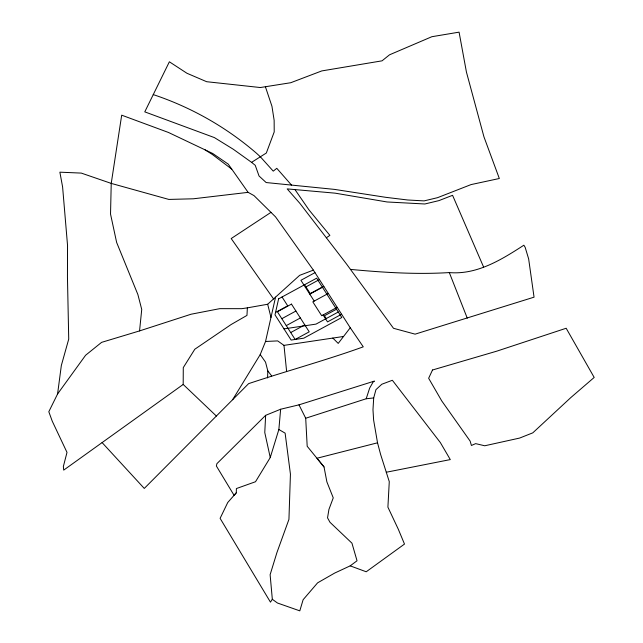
<?xml version="1.0" encoding="UTF-8"?>
<svg xmlns="http://www.w3.org/2000/svg" width="643" height="643" viewBox="0 0 643 643"><rect width="100%" height="100%" fill="white"/><g stroke="black" fill="none" stroke-linecap="round" stroke-linejoin="round"><path stroke-width="0.96" d="M216.369 416.037L183.191 384.442L183.279 367.619L194.805 349.229L231.11 324.538L246.968 315.4L247.37 307.852L267.673 304.252L299.646 275.341L313.382 270.124L350.258 327.753L363.263 346.842C325.462 360.49 286.641 370.931 248.624 383.638L144.273 488.431L102.1 442.585M272.327 599.284L270.454 602.145L220.107 518.346L227.735 502.521L236.302 492.779L236.391 488.559L255.512 481.736L270.253 457.535L278.861 429.508L280.637 409.237L298.979 404.841L374.427 381.09L373.101 382.063L369.661 388.075L366.197 398.756L305.706 418.239L307.185 446.258L324.024 466.931L326.885 481.88L333.251 497.867L328.927 509.433L327.536 517.864L329.996 522.293L351.954 543.182L357.034 560.776L350.194 565.856L334.665 573.074L317.61 582.839L303.126 599.71L299.799 610.85L277.463 603.013L272.327 599.284L270.124 574.697L276.916 552.61L288.94 519.367L290.435 474.132L285.122 433.149L278.861 429.508M267.568 377.939L267.818 370.939L265.535 362.13L260.222 354.574L265.543 341.481L275.566 297.122M280.637 409.237L265.647 415.338L264.771 432.53L270.253 457.535M386.282 472.243L450.293 459.592L440.367 442.593L392.359 380.27L381.797 384.249L375.938 389.666L373.696 397.945L372.98 409.728L373.623 420.088L377.529 442.81L380.608 454.432L389.272 481.639L387.906 507.166L398.33 529.293L404.495 544.074L366.221 571.772L350.194 565.856M183.191 384.442L63.713 470.113L63.352 466.505L67.001 452.391L52.268 421.213L48.812 411.721L57.581 393.966L85.591 355.266L101.594 342.357L139.555 330.912L141.733 309.452L137.891 294.566L116.632 242.427L110.532 214.071L111.231 183.4L121.688 115.169L168.482 132.474L212.712 153.484L228.225 164.11L248.11 192.353L253.993 195.601L275.542 216.868L313.382 270.124M57.581 393.966L61.334 365.497L68.729 339.102L67.451 277.069L67.539 245.393L62.604 186.96L59.879 172.179L81.291 173.096L111.231 183.4L168.828 199.426L193.358 198.791L248.11 192.353M232.605 399.729L260.222 354.574M350.258 327.753L338.218 343.402L332.841 338.073M236.302 492.779L234.076 495.311L216.369 465.998L216.9 463.667L265.647 415.338M326.355 237.781L329.875 235.362L308.921 209.811L294.976 189.589M270.976 212.359L231.199 238.545L273.564 298.931M251.574 162.349L255.239 165.315L259.033 175.981L266.154 182.548L334.464 189.388L385.728 197.321L407.758 199.997L424.099 200.889L437.561 197.666L471.078 184.581L499.33 178.505L483.954 136.855L466.44 72.112L459.078 32.15L431.871 36.707L389.537 54.808L382.038 60.836L321.781 70.923L290.732 82.73L260.311 87.536L206.66 81.709L186.944 73.262L169.374 61.792L144.771 111.866L214.4 137.594L233.313 149.272L251.574 162.349L266.323 153.026L274.215 131.928L274.143 120.313L271.949 106.256L265.398 86.733M314.99 272.64L300.916 280.292L314.218 301.085M305.353 287.228L319.426 279.576M275.542 312.458L287.718 305.843L282.052 296.986M322.312 287.043L310.239 293.594L304.581 284.745M309.781 294.156L323.863 286.505M281.835 318.687L295.917 311.035M328.3 293.441L312.811 301.856L321.685 315.721L337.165 307.298M286.272 325.615L300.353 317.964M290.708 332.552L304.79 324.9M336.498 309.227L324.434 315.777L326.218 318.566M338.282 312.008L316.01 324.112L283.989 328.894M341.602 314.234L327.528 321.886L323.091 314.949M139.555 330.912L191.067 314.226L219.785 308.656L241.792 308.672L247.37 307.852M483.568 266.974L452.568 195.311L438.936 200.616L424.87 203.984L387.046 201.966L335.148 193.165L287.188 188.897L299.847 203.317L346.561 264.048L393.484 328.292L415.105 334.151L534.052 297.17L528.65 258.912L525.17 247.338L523.876 245.208C501.572 259.627 477.026 274.987 449.312 272.576C416.27 274.617 383.332 272.471 350.467 269.401M377.529 442.81L316.959 458.25L324.024 466.931M265.543 341.481L277.68 340.903L283.989 345.371L343.539 336.474M366.197 398.756L373.696 397.945M153.243 94.625L154.891 95.14A284.873 263.943 24.7 0 1 215.823 123.617A285.412 264.442 24.7 0 1 256.501 153.259L260.359 156.796L273.251 171.142L276.787 168.313L291.512 185.088M205.125 149.883L212.383 154.497L231.761 169.141M267.818 370.939L271.651 375.914M298.979 404.841L305.706 418.239M449.312 272.576L467.26 318.148M267.673 304.252L270.976 317.417M283.989 345.371L286.609 371.332M278.612 298.85L275.003 314.853L291.134 340.067L303.777 338.178L341.803 317.513L316.645 278.186L278.612 298.85M432.498 369.998L428.648 378.269L441.733 400.894L470.154 441.13L471.423 445.486L475.659 443.63L484.742 445.776L519.6 438.076L532.798 432.843L570.863 397.535L594.188 377.441L566.17 328.251L496.782 351.158L432.498 369.998M291.48 304.107L277.398 311.759L295.145 339.48L309.219 331.828L291.48 304.107"/></g></svg>
